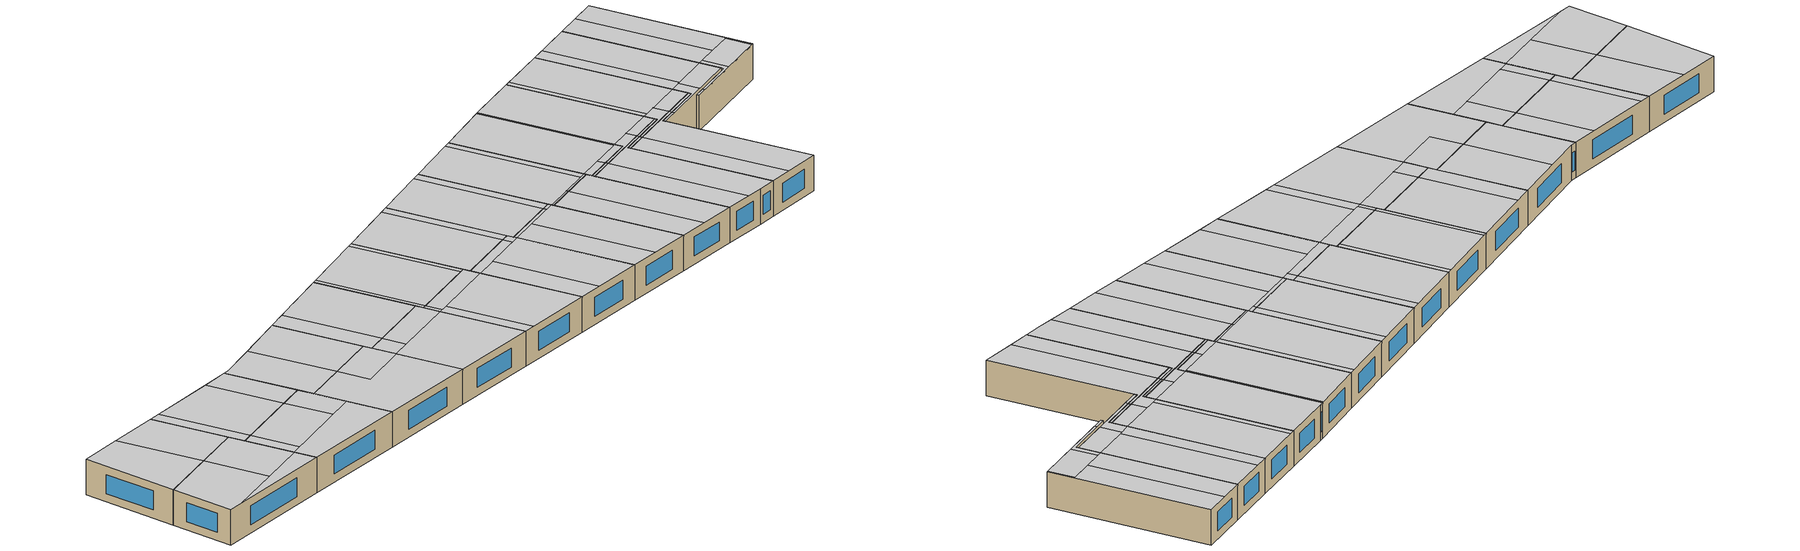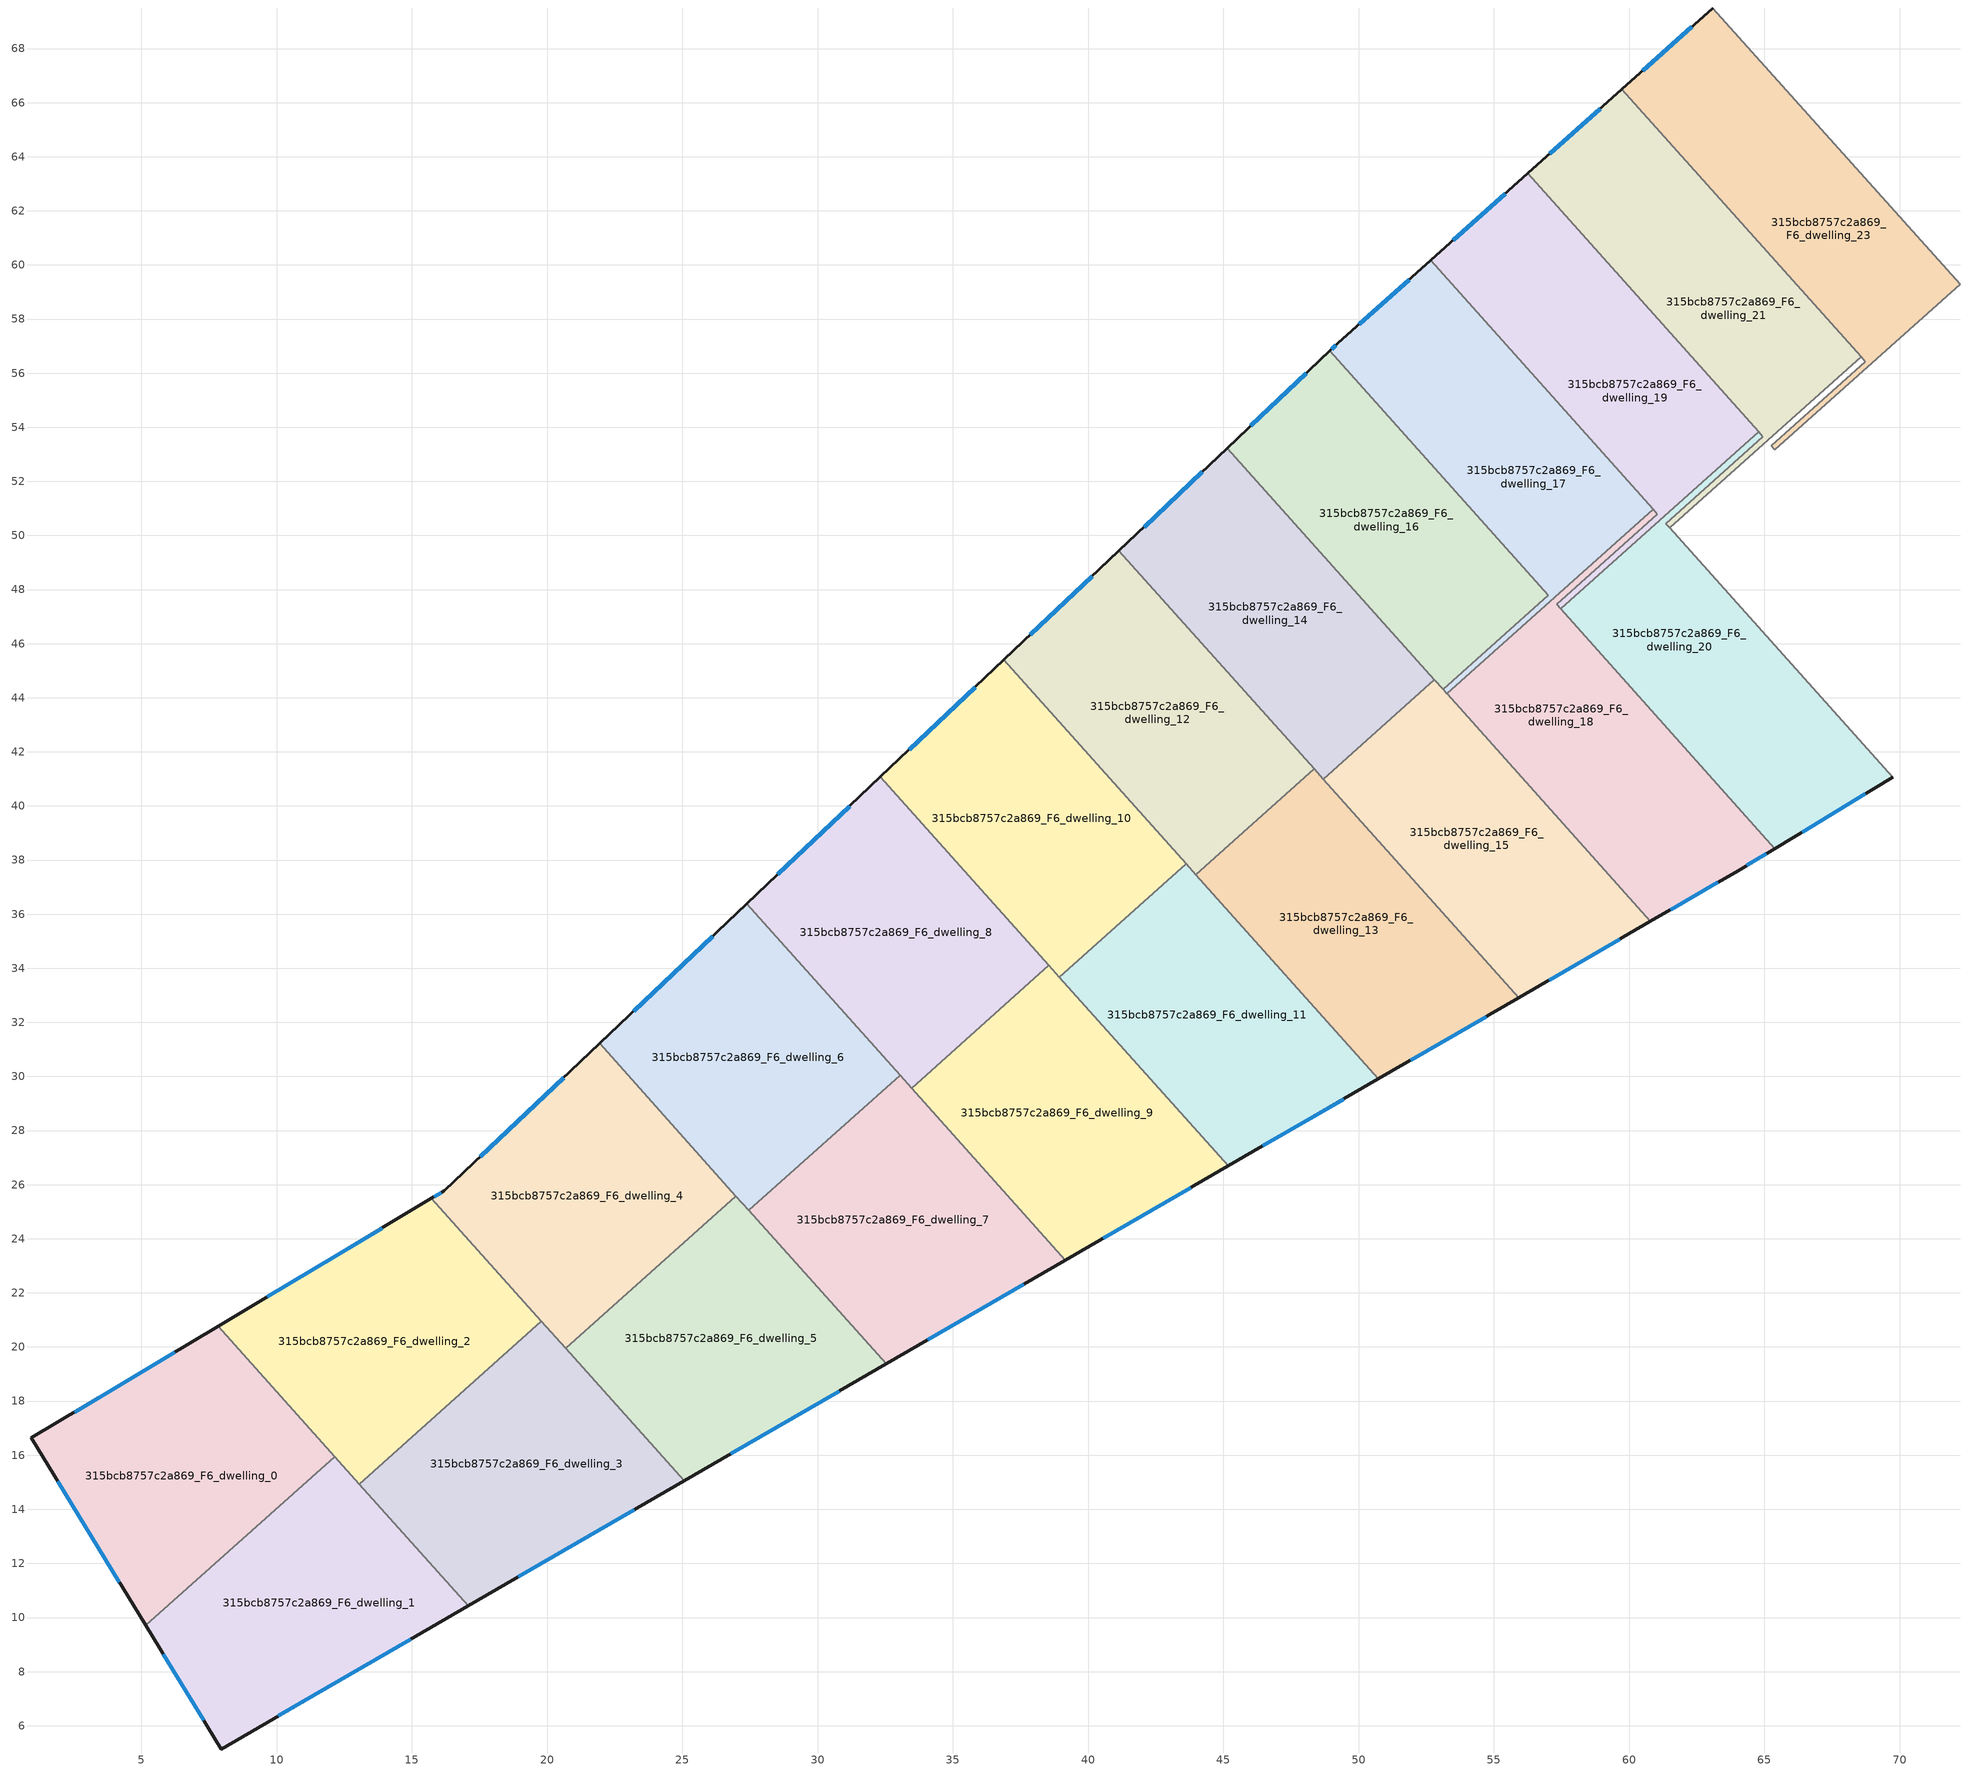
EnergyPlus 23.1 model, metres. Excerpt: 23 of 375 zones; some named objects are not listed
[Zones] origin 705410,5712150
315bcb8757c2a869_F6_dwelling_0
 floor to 315bcb8757c2a869_F5_dwelling_0 (EU_floor_Construction): 7.84,20.77 12.15,15.95 5.16,9.71 0.94,16.64 z18
 wall outside (EU_wall_Construction): 7.84,20.77 0.94,16.64 5.16,9.71 z18:21
 wall to 315bcb8757c2a869_F6_dwelling_1 (EU_wall_Construction): 5.16,9.71 12.15,15.95 z18:21
 wall to 315bcb8757c2a869_F6_dwelling_2 (EU_wall_Construction): 12.15,15.95 7.84,20.77 z18:21
 window (EU_Window_Construction): 1.92,15.03 4.19,11.31 / 6.24,19.81 2.54,17.59 z18.69:20.31
 ceiling to 315bcb8757c2a869_F7_dwelling_23 (EU_floor_Construction): 8.97,13.11 4.11,18.54 0.94,16.64 5.16,9.71 z21
 ceiling to 315bcb8757c2a869_F7_dwelling_24 (EU_floor_Construction): 12.15,15.95 7.84,20.77 4.11,18.54 8.97,13.11 z21
315bcb8757c2a869_F6_dwelling_1
 floor to 315bcb8757c2a869_F5_dwelling_1 (EU_floor_Construction): 12.15,15.95 17.08,10.43 7.95,5.14 5.16,9.71 z18
 wall outside (EU_wall_Construction): 5.16,9.71 7.95,5.14 17.08,10.43 z18:21
 wall to 315bcb8757c2a869_F6_dwelling_3 (EU_wall_Construction): 17.08,10.43 13.06,14.93 z18:21
 wall to 315bcb8757c2a869_F6_dwelling_2 (EU_wall_Construction): 13.06,14.93 12.15,15.95 z18:21
 window (EU_Window_Construction): 5.81,8.65 7.3,6.2 / 10.06,6.36 14.97,9.2 z18.69:20.31
 ceiling to 315bcb8757c2a869_F7_dwelling_23 (EU_floor_Construction): 8.93,5.71 12.63,9.02 8.97,13.11 5.16,9.71 7.95,5.14 z21
 ceiling to 315bcb8757c2a869_F7_dwelling_24 (EU_floor_Construction): 15.81,11.86 12.15,15.95 8.97,13.11 12.63,9.02 z21
 ceiling to 315bcb8757c2a869_F7_dwelling_0 (EU_floor_Construction): 17.08,10.43 15.81,11.86 8.93,5.71 z21
315bcb8757c2a869_F6_dwelling_10
 floor to 315bcb8757c2a869_F5_dwelling_10 (EU_floor_Construction): 36.89,45.4 43.62,37.86 38.94,33.67 32.33,41.07 z18
 wall outside (EU_wall_Construction): 36.89,45.4 32.33,41.07 z18:21
 wall to 315bcb8757c2a869_F6_dwelling_11 (EU_wall_Construction): 38.94,33.67 43.62,37.86 z18:21
 wall to 315bcb8757c2a869_F6_dwelling_12 (EU_wall_Construction): 43.62,37.86 36.89,45.4 z18:21
 wall to 315bcb8757c2a869_F6_dwelling_8 (EU_wall_Construction): 32.33,41.07 38.55,34.11 z18:21
 wall to 315bcb8757c2a869_F6_dwelling_9 (EU_wall_Construction): 38.55,34.11 38.94,33.67 z18:21
 window (EU_Window_Construction): 35.83,44.4 33.38,42.07 z18.69:20.31
 ceiling to 315bcb8757c2a869_F7_dwelling_30 (EU_floor_Construction): 43.05,37.35 36.32,44.86 32.33,41.07 38.94,33.67 z21
 ceiling adiabatic (EU_roof_Construction): 43.62,37.86 36.89,45.4 36.32,44.86 43.05,37.35 z21
315bcb8757c2a869_F6_dwelling_11
 floor to 315bcb8757c2a869_F5_dwelling_11 (EU_floor_Construction): 43.62,37.86 50.73,29.91 45.18,26.7 38.94,33.67 z18
 wall outside (EU_wall_Construction): 45.18,26.7 50.73,29.91 z18:21
 wall to 315bcb8757c2a869_F6_dwelling_9 (EU_wall_Construction): 38.94,33.67 45.18,26.7 z18:21
 wall to 315bcb8757c2a869_F6_dwelling_13 (EU_wall_Construction): 50.73,29.91 43.99,37.46 z18:21
 wall to 315bcb8757c2a869_F6_dwelling_12 (EU_wall_Construction): 43.98,37.46 43.62,37.86 z18:21
 window (EU_Window_Construction): 46.47,27.44 49.45,29.17 z18.69:20.31
 ceiling to 315bcb8757c2a869_F7_dwelling_3 (EU_floor_Construction): 50.73,29.91 44.19,37.23 41.06,34.43 47.03,27.76 z21
 ceiling to 315bcb8757c2a869_F7_dwelling_30 (EU_floor_Construction): 43.61,36.71 43.05,37.35 38.94,33.67 39.5,33.04 z21
 ceiling to 315bcb8757c2a869_F7_dwelling_2 (EU_floor_Construction): 47.03,27.76 41.06,34.43 39.51,33.04 45.18,26.7 z21
 ceiling to 315bcb8757c2a869_F7_dwelling_31 (EU_floor_Construction): 44.19,37.23 43.62,37.86 43.05,37.35 43.61,36.71 z21
315bcb8757c2a869_F6_dwelling_12
 floor to 315bcb8757c2a869_F5_dwelling_12 (EU_floor_Construction): 41.14,49.43 48.35,41.37 43.98,37.46 36.89,45.4 z18
 wall outside (EU_wall_Construction): 41.14,49.43 36.89,45.4 z18:21
 wall to 315bcb8757c2a869_F6_dwelling_13 (EU_wall_Construction): 43.98,37.46 48.35,41.37 z18:21
 wall to 315bcb8757c2a869_F6_dwelling_14 (EU_wall_Construction): 48.35,41.37 41.14,49.43 z18:21
 window (EU_Window_Construction): 40.16,48.5 37.87,46.33 z18.69:20.31
 ceiling to 315bcb8757c2a869_F7_dwelling_31 (EU_floor_Construction): 47.76,40.83 40.56,48.88 36.89,45.4 43.98,37.46 z21
 ceiling to 315bcb8757c2a869_F7_dwelling_32 (EU_floor_Construction): 48.35,41.37 41.14,49.43 40.56,48.88 47.76,40.83 z21
315bcb8757c2a869_F6_dwelling_13
 floor to 315bcb8757c2a869_F5_dwelling_13 (EU_floor_Construction): 48.35,41.37 55.92,32.91 50.73,29.91 43.98,37.46 z18
 wall outside (EU_wall_Construction): 50.73,29.91 55.92,32.91 z18:21
 wall to 315bcb8757c2a869_F6_dwelling_15 (EU_wall_Construction): 55.92,32.91 48.69,40.99 z18:21
 wall to 315bcb8757c2a869_F6_dwelling_14 (EU_wall_Construction): 48.69,40.99 48.36,41.37 z18:21
 window (EU_Window_Construction): 51.93,30.61 54.72,32.22 z18.69:20.31
 ceiling to 315bcb8757c2a869_F7_dwelling_4 (EU_floor_Construction): 55.91,32.91 48.56,41.14 46.03,38.88 52.92,31.18 z21
 ceiling to 315bcb8757c2a869_F7_dwelling_3 (EU_floor_Construction): 52.92,31.18 46.03,38.88 44.19,37.23 50.73,29.91 z21
 ceiling to 315bcb8757c2a869_F7_dwelling_32 (EU_floor_Construction): 48.56,41.14 48.35,41.37 47.76,40.83 47.96,40.6 z21
 ceiling to 315bcb8757c2a869_F7_dwelling_31 (EU_floor_Construction): 47.96,40.6 47.76,40.83 43.99,37.46 44.19,37.23 z21
315bcb8757c2a869_F6_dwelling_14
 floor to 315bcb8757c2a869_F5_dwelling_14 (EU_floor_Construction): 45.15,53.23 52.81,44.67 48.69,40.99 41.14,49.43 z18
 wall outside (EU_wall_Construction): 45.15,53.23 41.14,49.43 z18:21
 wall to 315bcb8757c2a869_F6_dwelling_15 (EU_wall_Construction): 48.69,40.99 52.81,44.67 z18:21
 wall to 315bcb8757c2a869_F6_dwelling_16 (EU_wall_Construction): 52.8,44.67 45.15,53.23 z18:21
 window (EU_Window_Construction): 44.22,52.35 42.07,50.31 z18.69:20.31
 ceiling to 315bcb8757c2a869_F7_dwelling_32 (EU_floor_Construction): 52.24,44.43 44.73,52.84 41.14,49.43 48.56,41.14 z21
 ceiling to 315bcb8757c2a869_F7_dwelling_33 (EU_floor_Construction): 52.67,44.81 45.15,53.23 44.73,52.84 52.24,44.43 z21
 ceiling to 315bcb8757c2a869_F7_dwelling_4 (EU_floor_Construction): 50.55,42.65 50.41,42.79 48.56,41.14 48.69,40.99 z21
 ceiling to 315bcb8757c2a869_F7_dwelling_5 (EU_floor_Construction): 52.8,44.66 52.67,44.81 50.41,42.79 50.55,42.65 z21
315bcb8757c2a869_F6_dwelling_15
 floor to 315bcb8757c2a869_F5_dwelling_15 (EU_floor_Construction): 52.81,44.67 60.79,35.73 55.92,32.91 48.69,40.99 z18
 wall outside (EU_wall_Construction): 55.92,32.91 60.79,35.73 z18:21
 wall to 315bcb8757c2a869_F6_dwelling_18 (EU_wall_Construction): 60.79,35.73 53.27,44.15 z18:21
 wall to 315bcb8757c2a869_F6_dwelling_17 (EU_wall_Construction): 53.27,44.15 53.12,44.31 z18:21
 wall to 315bcb8757c2a869_F6_dwelling_16 (EU_wall_Construction): 53.12,44.31 52.8,44.66 z18:21
 window (EU_Window_Construction): 57.04,33.56 59.66,35.08 z18.69:20.31
 ceiling to 315bcb8757c2a869_F7_dwelling_5 (EU_floor_Construction): 60.79,35.73 52.81,44.67 50.55,42.65 58.11,34.18 z21
 ceiling to 315bcb8757c2a869_F7_dwelling_4 (EU_floor_Construction): 58.11,34.18 50.55,42.65 48.69,40.99 55.91,32.91 z21
315bcb8757c2a869_F6_dwelling_16
 floor to 315bcb8757c2a869_F5_dwelling_16 (EU_floor_Construction): 48.94,56.83 57.02,47.79 53.12,44.31 45.15,53.23 z18
 wall outside (EU_wall_Construction): 48.94,56.83 45.15,53.23 z18:21
 wall to 315bcb8757c2a869_F6_dwelling_17 (EU_wall_Construction): 53.12,44.31 57.02,47.79 48.94,56.83 z18:21
 window (EU_Window_Construction): 48.06,56 46.02,54.06 z18.69:20.31
 ceiling to 315bcb8757c2a869_F7_dwelling_33 (EU_floor_Construction): 56.47,48.21 48.84,56.74 45.15,53.23 52.67,44.81 z21
 ceiling to 315bcb8757c2a869_F7_dwelling_6 (EU_floor_Construction): 57.02,47.79 56.57,48.3 54.37,46.33 54.82,45.83 z21
 ceiling to 315bcb8757c2a869_F7_dwelling_34 (EU_floor_Construction): 56.57,48.3 48.94,56.83 48.84,56.74 56.47,48.21 z21
 ceiling to 315bcb8757c2a869_F7_dwelling_5 (EU_floor_Construction): 54.82,45.83 54.37,46.33 52.67,44.81 53.12,44.31 z21
315bcb8757c2a869_F6_dwelling_17
 floor to 315bcb8757c2a869_F5_dwelling_17 (EU_floor_Construction): 52.66,60.17 60.89,50.96 53.27,44.14 53.12,44.31 57.02,47.79 48.94,56.83 49.23,57.1 z18
 wall outside (EU_wall_Construction): 52.66,60.17 49.23,57.1 48.94,56.83 z18:21
 wall to 315bcb8757c2a869_F6_dwelling_19 (EU_wall_Construction): 60.89,50.96 52.66,60.17 z18:21
 wall to 315bcb8757c2a869_F6_dwelling_18 (EU_wall_Construction): 53.27,44.14 60.89,50.96 z18:21
 window (EU_Window_Construction): 49.16,57.04 49,56.89 / 51.87,59.46 50.02,57.81 z18.69:20.31
 ceiling to 315bcb8757c2a869_F7_dwelling_34 (EU_floor_Construction): 60.29,51.63 52.66,60.17 49.23,57.1 48.94,56.83 56.57,48.3 z21
 ceiling to 315bcb8757c2a869_F7_dwelling_7 (EU_floor_Construction): 60.89,50.96 60.29,51.63 58.02,49.6 58.62,48.93 z21
 ceiling to 315bcb8757c2a869_F7_dwelling_6 (EU_floor_Construction): 57.02,47.79 54.82,45.83 54.97,45.67 58.62,48.93 58.02,49.6 56.57,48.3 z21
 ceiling to 315bcb8757c2a869_F7_dwelling_5 (EU_floor_Construction): 54.97,45.67 54.82,45.83 53.12,44.31 53.27,44.15 z21
315bcb8757c2a869_F6_dwelling_18
 floor to 315bcb8757c2a869_F5_dwelling_18 (EU_floor_Construction): 61.05,50.79 57.32,47.46 65.39,38.43 64.04,37.61 60.79,35.73 53.27,44.14 60.89,50.96 z18
 wall outside (EU_wall_Construction): 60.79,35.73 64.04,37.61 65.39,38.43 z18:21
 wall to 315bcb8757c2a869_F6_dwelling_19 (EU_wall_Construction): 57.47,47.29 57.32,47.46 61.05,50.79 60.89,50.96 z18:21
 wall to 315bcb8757c2a869_F6_dwelling_20 (EU_wall_Construction): 65.39,38.43 57.47,47.29 z18:21
 window (EU_Window_Construction): 64.35,37.8 65.08,38.24 / 61.54,36.17 63.28,37.18 z18.69:20.31
 ceiling to 315bcb8757c2a869_F7_dwelling_6 (EU_floor_Construction): 65.39,38.43 57.32,47.46 58.77,48.75 58.62,48.93 54.97,45.67 62.81,36.9 64.04,37.61 z21
 ceiling to 315bcb8757c2a869_F7_dwelling_5 (EU_floor_Construction): 62.81,36.9 54.97,45.67 53.27,44.15 60.79,35.73 z21
 ceiling to 315bcb8757c2a869_F7_dwelling_7 (EU_floor_Construction): 61.05,50.79 60.89,50.96 58.62,48.93 58.77,48.75 z21
315bcb8757c2a869_F6_dwelling_19
 floor to 315bcb8757c2a869_F5_dwelling_19 (EU_floor_Construction): 56.26,63.38 64.79,53.83 57.47,47.29 57.32,47.46 61.05,50.79 52.66,60.17 z18
 wall outside (EU_wall_Construction): 56.26,63.38 52.66,60.17 z18:21
 wall to 315bcb8757c2a869_F6_dwelling_20 (EU_wall_Construction): 57.47,47.29 64.79,53.83 z18:21
 wall to 315bcb8757c2a869_F6_dwelling_21 (EU_wall_Construction): 64.79,53.83 56.26,63.38 z18:21
 window (EU_Window_Construction): 55.42,62.64 53.49,60.91 z18.69:20.31
 ceiling to 315bcb8757c2a869_F7_dwelling_35 (EU_floor_Construction): 63.89,54.84 56.26,63.38 53.02,60.49 60.65,51.95 z21
 ceiling to 315bcb8757c2a869_F7_dwelling_34 (EU_floor_Construction): 60.65,51.95 53.02,60.49 52.66,60.17 60.29,51.63 z21
 ceiling adiabatic (EU_roof_Construction): 64.79,53.83 63.89,54.84 61.43,52.65 62.34,51.64 z21
 ceiling to 315bcb8757c2a869_F7_dwelling_7 (EU_floor_Construction): 61.05,50.79 58.77,48.75 58.92,48.58 62.34,51.64 61.43,52.65 60.29,51.63 z21
 ceiling to 315bcb8757c2a869_F7_dwelling_6 (EU_floor_Construction): 58.92,48.58 58.77,48.75 57.32,47.46 57.47,47.29 z21
315bcb8757c2a869_F6_dwelling_2
 floor to 315bcb8757c2a869_F5_dwelling_2 (EU_floor_Construction): 15.73,25.49 19.79,20.94 13.06,14.93 7.84,20.77 z18
 wall outside (EU_wall_Construction): 15.73,25.49 7.84,20.77 z18:21
 wall to 315bcb8757c2a869_F6_dwelling_4 (EU_wall_Construction): 19.79,20.94 15.73,25.49 z18:21
 wall to 315bcb8757c2a869_F6_dwelling_3 (EU_wall_Construction): 13.06,14.93 19.79,20.94 z18:21
 window (EU_Window_Construction): 13.9,24.4 9.66,21.86 z18.69:20.31
 ceiling to 315bcb8757c2a869_F7_dwelling_25 (EU_floor_Construction): 18.07,19.4 13.7,24.28 8.69,21.28 13.79,15.58 z21
 ceiling to 315bcb8757c2a869_F7_dwelling_26 (EU_floor_Construction): 19.79,20.94 15.73,25.49 13.7,24.28 18.07,19.4 z21
 ceiling to 315bcb8757c2a869_F7_dwelling_24 (EU_floor_Construction): 13.79,15.58 8.69,21.28 7.84,20.77 13.06,14.93 z21
315bcb8757c2a869_F6_dwelling_20
 floor to 315bcb8757c2a869_F5_dwelling_20 (EU_floor_Construction): 64.95,53.66 61.36,50.44 69.75,41.06 65.39,38.43 57.47,47.29 64.79,53.83 z18
 wall outside (EU_wall_Construction): 65.39,38.43 69.75,41.06 z18:21
 wall to 315bcb8757c2a869_F6_dwelling_21 (EU_wall_Construction): 61.5,50.28 61.36,50.44 64.95,53.66 64.79,53.83 z18:21
 wall to 315bcb8757c2a869_F6_dwelling_22 (EU_wall_Construction): 69.75,41.06 61.5,50.28 z18:21
 window (EU_Window_Construction): 66.4,39.04 68.74,40.45 z18.69:20.31
 ceiling to 315bcb8757c2a869_F7_dwelling_7 (EU_floor_Construction): 69.75,41.06 61.36,50.44 62.49,51.46 62.34,51.64 58.92,48.58 67.09,39.45 z21
 ceiling adiabatic (EU_roof_Construction): 64.95,53.66 64.79,53.83 62.34,51.64 62.49,51.46 z21
 ceiling to 315bcb8757c2a869_F7_dwelling_6 (EU_floor_Construction): 67.09,39.45 58.92,48.58 57.47,47.29 65.39,38.43 z21
315bcb8757c2a869_F6_dwelling_21
 floor to 315bcb8757c2a869_F5_dwelling_21 (EU_floor_Construction): 59.73,66.49 68.57,56.6 61.5,50.28 61.36,50.44 64.95,53.66 56.26,63.38 z18
 wall outside (EU_wall_Construction): 59.73,66.49 56.26,63.38 z18:21
 wall to 315bcb8757c2a869_F6_dwelling_22 (EU_wall_Construction): 61.5,50.28 68.57,56.6 z18:21
 wall to 315bcb8757c2a869_F6_dwelling_23 (EU_wall_Construction): 68.57,56.6 59.73,66.49 z18:21
 window (EU_Window_Construction): 58.93,65.77 57.06,64.1 z18.69:20.31
 ceiling to 315bcb8757c2a869_F7_dwelling_36 (EU_floor_Construction): 67.37,57.95 59.73,66.49 57.2,64.23 64.84,55.69 z21
 ceiling to 315bcb8757c2a869_F7_dwelling_35 (EU_floor_Construction): 64.84,55.69 57.2,64.23 56.26,63.38 63.89,54.84 z21
 ceiling to 315bcb8757c2a869_F7_dwelling_9 (EU_floor_Construction): 68.57,56.6 67.37,57.95 64.65,55.53 65.86,54.18 z21
 ceiling to 315bcb8757c2a869_F7_dwelling_7 (EU_floor_Construction): 62.64,51.3 62.49,51.46 61.36,50.44 61.5,50.28 z21
 ceiling to 315bcb8757c2a869_F7_dwelling_8 (EU_floor_Construction): 64.95,53.66 62.49,51.46 62.64,51.3 65.86,54.18 64.65,55.53 63.89,54.84 z21
315bcb8757c2a869_F6_dwelling_23
 floor to 315bcb8757c2a869_F5_dwelling_23 (EU_floor_Construction): 63.1,69.5 72.24,59.28 65.39,53.16 65.25,53.32 68.73,56.43 59.73,66.49 z18
 wall outside (EU_wall_Construction): 63.1,69.5 59.73,66.49 z18:21
 wall to 315bcb8757c2a869_F6_dwelling_24 (EU_wall_Construction): 65.39,53.16 72.24,59.28 z18:21
 wall to 315bcb8757c2a869_F6_dwelling_22 (EU_wall_Construction): 68.58,56.6 68.73,56.43 65.25,53.32 65.39,53.16 z18:21
 wall to 315bcb8757c2a869_F6_dwelling_25 (EU_wall_Construction): 72.24,59.28 63.1,69.5 z18:21
 window (EU_Window_Construction): 62.32,68.8 60.51,67.19 z18.69:20.31
 ceiling to 315bcb8757c2a869_F7_dwelling_37 (EU_floor_Construction): 70.73,60.96 63.1,69.5 61.39,67.97 69.02,59.43 z21
 ceiling to 315bcb8757c2a869_F7_dwelling_10 (EU_floor_Construction): 72.13,59.18 70.63,60.87 67.71,58.26 69.21,56.58 z21
 ceiling to 315bcb8757c2a869_F7_dwelling_36 (EU_floor_Construction): 69.02,59.43 61.39,67.97 59.73,66.49 67.37,57.95 z21
 ceiling adiabatic (EU_roof_Construction): 72.24,59.28 70.73,60.96 70.63,60.87 72.13,59.18 z21
 ceiling to 315bcb8757c2a869_F7_dwelling_9 (EU_floor_Construction): 68.73,56.43 66.02,54 66.16,53.84 69.21,56.58 67.71,58.26 67.37,57.95 68.57,56.6 z21
 ceiling to 315bcb8757c2a869_F7_dwelling_8 (EU_floor_Construction): 66.16,53.84 66.02,54 65.25,53.32 65.39,53.16 z21
315bcb8757c2a869_F6_dwelling_3
 floor to 315bcb8757c2a869_F5_dwelling_3 (EU_floor_Construction): 19.79,20.94 25.06,15.05 17.08,10.43 13.06,14.93 z18
 wall outside (EU_wall_Construction): 17.08,10.43 25.06,15.05 z18:21
 wall to 315bcb8757c2a869_F6_dwelling_5 (EU_wall_Construction): 25.06,15.05 20.69,19.95 z18:21
 wall to 315bcb8757c2a869_F6_dwelling_4 (EU_wall_Construction): 20.68,19.95 19.79,20.94 z18:21
 window (EU_Window_Construction): 18.93,11.5 23.22,13.98 z18.69:20.31
 ceiling to 315bcb8757c2a869_F7_dwelling_0 (EU_floor_Construction): 25.06,15.05 22.54,17.87 15.81,11.86 17.08,10.43 z21
 ceiling to 315bcb8757c2a869_F7_dwelling_25 (EU_floor_Construction): 20.81,16.33 18.07,19.4 13.79,15.58 16.54,12.51 z21
 ceiling to 315bcb8757c2a869_F7_dwelling_26 (EU_floor_Construction): 22.54,17.87 19.79,20.94 18.07,19.4 20.81,16.33 z21
 ceiling to 315bcb8757c2a869_F7_dwelling_24 (EU_floor_Construction): 16.54,12.51 13.79,15.58 13.06,14.93 15.81,11.86 z21
315bcb8757c2a869_F6_dwelling_4
 floor to 315bcb8757c2a869_F5_dwelling_4 (EU_floor_Construction): 21.94,31.22 26.98,25.58 20.69,19.95 15.73,25.49 16.2,25.78 z18
 wall outside (EU_wall_Construction): 21.94,31.22 16.2,25.78 15.73,25.49 z18:21
 wall to 315bcb8757c2a869_F6_dwelling_5 (EU_wall_Construction): 20.69,19.95 26.98,25.58 z18:21
 wall to 315bcb8757c2a869_F6_dwelling_6 (EU_wall_Construction): 26.98,25.58 21.94,31.22 z18:21
 window (EU_Window_Construction): 20.61,29.96 17.53,27.04 / 16.09,25.71 15.84,25.56 z18.69:20.31
 ceiling to 315bcb8757c2a869_F7_dwelling_27 (EU_floor_Construction): 26.98,25.58 21.94,31.22 18.67,28.12 23.62,22.57 z21
 ceiling to 315bcb8757c2a869_F7_dwelling_26 (EU_floor_Construction): 23.62,22.57 18.67,28.12 16.2,25.78 15.73,25.49 20.69,19.95 z21
315bcb8757c2a869_F6_dwelling_5
 floor to 315bcb8757c2a869_F5_dwelling_5 (EU_floor_Construction): 26.98,25.58 32.53,19.37 25.06,15.05 20.69,19.95 z18
 wall outside (EU_wall_Construction): 25.06,15.05 32.53,19.37 z18:21
 wall to 315bcb8757c2a869_F6_dwelling_7 (EU_wall_Construction): 32.53,19.37 27.46,25.05 z18:21
 wall to 315bcb8757c2a869_F6_dwelling_6 (EU_wall_Construction): 27.46,25.05 26.98,25.58 z18:21
 window (EU_Window_Construction): 26.79,16.05 30.8,18.37 z18.69:20.31
 ceiling to 315bcb8757c2a869_F7_dwelling_27 (EU_floor_Construction): 28.84,23.51 26.98,25.58 23.62,22.57 25.48,20.5 z21
 ceiling adiabatic (EU_roof_Construction): 32.53,19.37 26.98,25.58 28.84,23.51 25.48,20.5 23.62,22.57 20.69,19.95 25.06,15.05 z21
315bcb8757c2a869_F6_dwelling_6
 floor to 315bcb8757c2a869_F5_dwelling_6 (EU_floor_Construction): 27.38,36.38 33.05,30.05 27.46,25.05 21.94,31.22 z18
 wall outside (EU_wall_Construction): 27.38,36.38 21.94,31.22 z18:21
 wall to 315bcb8757c2a869_F6_dwelling_7 (EU_wall_Construction): 27.46,25.05 33.05,30.05 z18:21
 wall to 315bcb8757c2a869_F6_dwelling_8 (EU_wall_Construction): 33.05,30.05 27.38,36.38 z18:21
 window (EU_Window_Construction): 26.12,35.19 23.2,32.42 z18.69:20.31
 ceiling to 315bcb8757c2a869_F7_dwelling_27 (EU_floor_Construction): 28.75,26.2 23.2,32.41 21.94,31.22 27.46,25.05 z21
 ceiling to 315bcb8757c2a869_F7_dwelling_28 (EU_floor_Construction): 33.05,30.05 27.38,36.38 23.2,32.41 28.75,26.2 z21
315bcb8757c2a869_F6_dwelling_7
 floor to 315bcb8757c2a869_F5_dwelling_7 (EU_floor_Construction): 33.05,30.05 39.16,23.21 32.53,19.37 27.46,25.05 z18
 wall outside (EU_wall_Construction): 32.53,19.37 39.16,23.21 z18:21
 wall to 315bcb8757c2a869_F6_dwelling_9 (EU_wall_Construction): 39.16,23.21 33.47,29.57 z18:21
 wall to 315bcb8757c2a869_F6_dwelling_8 (EU_wall_Construction): 33.47,29.57 33.05,30.05 z18:21
 window (EU_Window_Construction): 34.07,20.26 37.63,22.32 z18.69:20.31
 ceiling to 315bcb8757c2a869_F7_dwelling_1 (EU_floor_Construction): 39.16,23.21 34.43,28.5 28.84,23.51 32.53,19.37 z21
 ceiling to 315bcb8757c2a869_F7_dwelling_28 (EU_floor_Construction): 34.43,28.5 33.05,30.05 28.75,26.2 30.13,24.66 z21
 ceiling to 315bcb8757c2a869_F7_dwelling_27 (EU_floor_Construction): 30.13,24.66 28.75,26.2 27.46,25.05 28.84,23.51 z21
315bcb8757c2a869_F6_dwelling_8
 floor to 315bcb8757c2a869_F5_dwelling_8 (EU_floor_Construction): 32.33,41.07 38.55,34.11 33.47,29.57 27.38,36.38 z18
 wall outside (EU_wall_Construction): 32.33,41.07 27.38,36.38 z18:21
 wall to 315bcb8757c2a869_F6_dwelling_9 (EU_wall_Construction): 33.47,29.57 38.55,34.11 z18:21
 window (EU_Window_Construction): 31.18,39.99 28.53,37.47 z18.69:20.31
 ceiling to 315bcb8757c2a869_F7_dwelling_28 (EU_floor_Construction): 33.74,29.81 27.65,36.63 27.38,36.38 33.47,29.57 z21
 ceiling to 315bcb8757c2a869_F7_dwelling_29 (EU_floor_Construction): 38.24,33.83 32.02,40.78 27.65,36.63 33.74,29.81 z21
 ceiling to 315bcb8757c2a869_F7_dwelling_30 (EU_floor_Construction): 38.55,34.11 32.33,41.07 32.02,40.78 38.24,33.83 z21
315bcb8757c2a869_F6_dwelling_9
 floor to 315bcb8757c2a869_F5_dwelling_9 (EU_floor_Construction): 38.55,34.11 45.18,26.7 39.16,23.21 33.47,29.57 z18
 wall outside (EU_wall_Construction): 39.16,23.21 45.18,26.7 z18:21
 window (EU_Window_Construction): 40.55,24.02 43.79,25.89 z18.69:20.31
 ceiling to 315bcb8757c2a869_F7_dwelling_2 (EU_floor_Construction): 45.18,26.7 39.51,33.04 35.16,29.16 40.03,23.72 z21
 ceiling to 315bcb8757c2a869_F7_dwelling_1 (EU_floor_Construction): 40.03,23.72 35.16,29.16 34.43,28.5 39.16,23.21 z21
 ceiling to 315bcb8757c2a869_F7_dwelling_28 (EU_floor_Construction): 34.7,28.75 33.74,29.81 33.47,29.57 34.43,28.5 z21
 ceiling adiabatic (EU_roof_Construction): 39.51,33.04 38.55,34.11 33.74,29.81 34.7,28.75 34.43,28.5 z21
[Building]
EU S2 Campaign: North Axis=0; Terrain=City; Solar Distribution=FullExterior
[Site:Location]
London: Latitude=51.5; Longitude=-0.5; Time Zone=0; Elevation=25
[SizingPeriod:WeatherFileDays]
AnnualSizingPeriod: Begin Month=1; Begin Day of Month=1; End Month=12; End Day of Month=31; Day of Week for Start Day=Monday; Use Weather File Daylight Saving Period=No; Use Weather File Rain and Snow Indicators=No
[MATERIAL]
EU_InternalMass_Material: Roughness=MediumRough; Thickness=0.1; Conductivity=1; Density=1800; Specific Heat=900; Thermal Absorptance=0.9; Solar Absorptance=0.7; Visible Absorptance=0.7
[MATERIAL:NOMASS] Roughness=MediumRough; Thermal Absorptance=0.9; Solar Absorptance=0.7; Visible Absorptance=0.7
Name | Thermal Resistance
EU_wall_NoMass | 0.635353
EU_roof_NoMass | 0.675062
EU_floor_NoMass | 1.96382
[WINDOWMATERIAL:SIMPLEGLAZINGSYSTEM]
EU_Window_SimpleGlazing: UFactor=2.96269; Solar Heat Gain Coefficient=0.76; Visible Transmittance=0.76
[CONSTRUCTION]
EU_wall_Construction: EU_wall_NoMass
EU_roof_Construction: EU_roof_NoMass
EU_floor_Construction: EU_floor_NoMass
EU_Window_Construction: EU_Window_SimpleGlazing
EU_InternalMass_Construction: EU_InternalMass_Material
[ZONE] Type=1; Multiplier=1; Ceiling Height=autocalculate; Floor Area=autocalculate; Part of Total Floor Area=Yes
Name | Volume
315bcb8757c2a869_F6_dwelling_0 | 188.778
315bcb8757c2a869_F6_dwelling_1; 315bcb8757c2a869_F6_dwelling_2 | 188.78
315bcb8757c2a869_F6_dwelling_10 | 188.771
315bcb8757c2a869_F6_dwelling_11; 315bcb8757c2a869_F6_dwelling_15 | 188.782
315bcb8757c2a869_F6_dwelling_12 | 188.804
315bcb8757c2a869_F6_dwelling_13 | 188.773
315bcb8757c2a869_F6_dwelling_14 | 188.795
315bcb8757c2a869_F6_dwelling_16; 315bcb8757c2a869_F6_dwelling_6 | 188.766
315bcb8757c2a869_F6_dwelling_17; 315bcb8757c2a869_F6_dwelling_9 | 188.783
315bcb8757c2a869_F6_dwelling_18; 315bcb8757c2a869_F6_dwelling_23 | 188.777
315bcb8757c2a869_F6_dwelling_19; 315bcb8757c2a869_F6_dwelling_4 | 188.787
315bcb8757c2a869_F6_dwelling_20 | 188.77
315bcb8757c2a869_F6_dwelling_21 | 188.785
315bcb8757c2a869_F6_dwelling_3 | 188.752
315bcb8757c2a869_F6_dwelling_5 | 188.759
315bcb8757c2a869_F6_dwelling_7 | 188.802
315bcb8757c2a869_F6_dwelling_8 | 188.788
[INTERNALMASS] Construction=EU_InternalMass_Construction
Name | Zone or ZoneList | Surface Area
315bcb8757c2a869_F6_dwelling_0_EU_InternalMass | 315bcb8757c2a869_F6_dwelling_0 | 62.9255
315bcb8757c2a869_F6_dwelling_1_EU_InternalMass | 315bcb8757c2a869_F6_dwelling_1 | 62.9307
315bcb8757c2a869_F6_dwelling_2_EU_InternalMass | 315bcb8757c2a869_F6_dwelling_2 | 62.9286
315bcb8757c2a869_F6_dwelling_3_EU_InternalMass | 315bcb8757c2a869_F6_dwelling_3 | 62.9205
315bcb8757c2a869_F6_dwelling_4_EU_InternalMass | 315bcb8757c2a869_F6_dwelling_4 | 62.9294
315bcb8757c2a869_F6_dwelling_5_EU_InternalMass | 315bcb8757c2a869_F6_dwelling_5 | 62.919
315bcb8757c2a869_F6_dwelling_6_EU_InternalMass | 315bcb8757c2a869_F6_dwelling_6 | 62.9211
315bcb8757c2a869_F6_dwelling_7_EU_InternalMass | 315bcb8757c2a869_F6_dwelling_7 | 62.9326
315bcb8757c2a869_F6_dwelling_8_EU_InternalMass | 315bcb8757c2a869_F6_dwelling_8 | 62.9301
315bcb8757c2a869_F6_dwelling_9_EU_InternalMass | 315bcb8757c2a869_F6_dwelling_9 | 62.9268
315bcb8757c2a869_F6_dwelling_10_EU_InternalMass | 315bcb8757c2a869_F6_dwelling_10 | 62.9215
315bcb8757c2a869_F6_dwelling_11_EU_InternalMass | 315bcb8757c2a869_F6_dwelling_11 | 62.9269
315bcb8757c2a869_F6_dwelling_12_EU_InternalMass | 315bcb8757c2a869_F6_dwelling_12 | 62.9352
315bcb8757c2a869_F6_dwelling_13_EU_InternalMass | 315bcb8757c2a869_F6_dwelling_13 | 62.9243
315bcb8757c2a869_F6_dwelling_14_EU_InternalMass | 315bcb8757c2a869_F6_dwelling_14 | 62.9314
315bcb8757c2a869_F6_dwelling_15_EU_InternalMass | 315bcb8757c2a869_F6_dwelling_15 | 62.9272
315bcb8757c2a869_F6_dwelling_16_EU_InternalMass | 315bcb8757c2a869_F6_dwelling_16 | 62.9217
315bcb8757c2a869_F6_dwelling_17_EU_InternalMass | 315bcb8757c2a869_F6_dwelling_17 | 62.928
315bcb8757c2a869_F6_dwelling_18_EU_InternalMass | 315bcb8757c2a869_F6_dwelling_18 | 62.9269
315bcb8757c2a869_F6_dwelling_19_EU_InternalMass | 315bcb8757c2a869_F6_dwelling_19 | 62.93
315bcb8757c2a869_F6_dwelling_20_EU_InternalMass | 315bcb8757c2a869_F6_dwelling_20 | 62.9245
315bcb8757c2a869_F6_dwelling_21_EU_InternalMass | 315bcb8757c2a869_F6_dwelling_21 | 62.9273
315bcb8757c2a869_F6_dwelling_23_EU_InternalMass | 315bcb8757c2a869_F6_dwelling_23 | 62.9264
[OTHEREQUIPMENT] Fuel Type=Electricity; Design Level Calculation Method=Watts/Area; Power per Zone Floor Area=1; Fraction Latent=0; Fraction Radiant=0; Fraction Lost=0; Carbon Dioxide Generation Rate=0; EndUse Subcategory=EU_Step8_InternalGains
Name | Zone or ZoneList or Space or SpaceList | Schedule
EU_Step8_InternalGain_315bcb8757c2a869_F6_dwelling_0_f000 | 315bcb8757c2a869_F6_dwelling_0 | EU_Step8_GainSchedule_315bcb8757c2a869_F6_dwelling_0_f000
EU_Step8_InternalGain_315bcb8757c2a869_F6_dwelling_1_f000 | 315bcb8757c2a869_F6_dwelling_1 | EU_Step8_GainSchedule_315bcb8757c2a869_F6_dwelling_1_f000
EU_Step8_InternalGain_315bcb8757c2a869_F6_dwelling_2_f000 | 315bcb8757c2a869_F6_dwelling_2 | EU_Step8_GainSchedule_315bcb8757c2a869_F6_dwelling_2_f000
EU_Step8_InternalGain_315bcb8757c2a869_F6_dwelling_3_f000 | 315bcb8757c2a869_F6_dwelling_3 | EU_Step8_GainSchedule_315bcb8757c2a869_F6_dwelling_3_f000
EU_Step8_InternalGain_315bcb8757c2a869_F6_dwelling_4_f000 | 315bcb8757c2a869_F6_dwelling_4 | EU_Step8_GainSchedule_315bcb8757c2a869_F6_dwelling_4_f000
EU_Step8_InternalGain_315bcb8757c2a869_F6_dwelling_5_f000 | 315bcb8757c2a869_F6_dwelling_5 | EU_Step8_GainSchedule_315bcb8757c2a869_F6_dwelling_5_f000
EU_Step8_InternalGain_315bcb8757c2a869_F6_dwelling_6_f000 | 315bcb8757c2a869_F6_dwelling_6 | EU_Step8_GainSchedule_315bcb8757c2a869_F6_dwelling_6_f000
EU_Step8_InternalGain_315bcb8757c2a869_F6_dwelling_7_f000 | 315bcb8757c2a869_F6_dwelling_7 | EU_Step8_GainSchedule_315bcb8757c2a869_F6_dwelling_7_f000
EU_Step8_InternalGain_315bcb8757c2a869_F6_dwelling_8_f000 | 315bcb8757c2a869_F6_dwelling_8 | EU_Step8_GainSchedule_315bcb8757c2a869_F6_dwelling_8_f000
EU_Step8_InternalGain_315bcb8757c2a869_F6_dwelling_9_f000 | 315bcb8757c2a869_F6_dwelling_9 | EU_Step8_GainSchedule_315bcb8757c2a869_F6_dwelling_9_f000
EU_Step8_InternalGain_315bcb8757c2a869_F6_dwelling_10_f000 | 315bcb8757c2a869_F6_dwelling_10 | EU_Step8_GainSchedule_315bcb8757c2a869_F6_dwelling_10_f000
EU_Step8_InternalGain_315bcb8757c2a869_F6_dwelling_11_f000 | 315bcb8757c2a869_F6_dwelling_11 | EU_Step8_GainSchedule_315bcb8757c2a869_F6_dwelling_11_f000
EU_Step8_InternalGain_315bcb8757c2a869_F6_dwelling_12_f000 | 315bcb8757c2a869_F6_dwelling_12 | EU_Step8_GainSchedule_315bcb8757c2a869_F6_dwelling_12_f000
EU_Step8_InternalGain_315bcb8757c2a869_F6_dwelling_13_f000 | 315bcb8757c2a869_F6_dwelling_13 | EU_Step8_GainSchedule_315bcb8757c2a869_F6_dwelling_13_f000
EU_Step8_InternalGain_315bcb8757c2a869_F6_dwelling_14_f000 | 315bcb8757c2a869_F6_dwelling_14 | EU_Step8_GainSchedule_315bcb8757c2a869_F6_dwelling_14_f000
EU_Step8_InternalGain_315bcb8757c2a869_F6_dwelling_15_f000 | 315bcb8757c2a869_F6_dwelling_15 | EU_Step8_GainSchedule_315bcb8757c2a869_F6_dwelling_15_f000
EU_Step8_InternalGain_315bcb8757c2a869_F6_dwelling_16_f000 | 315bcb8757c2a869_F6_dwelling_16 | EU_Step8_GainSchedule_315bcb8757c2a869_F6_dwelling_16_f000
EU_Step8_InternalGain_315bcb8757c2a869_F6_dwelling_17_f000 | 315bcb8757c2a869_F6_dwelling_17 | EU_Step8_GainSchedule_315bcb8757c2a869_F6_dwelling_17_f000
EU_Step8_InternalGain_315bcb8757c2a869_F6_dwelling_18_f000 | 315bcb8757c2a869_F6_dwelling_18 | EU_Step8_GainSchedule_315bcb8757c2a869_F6_dwelling_18_f000
EU_Step8_InternalGain_315bcb8757c2a869_F6_dwelling_19_f000 | 315bcb8757c2a869_F6_dwelling_19 | EU_Step8_GainSchedule_315bcb8757c2a869_F6_dwelling_19_f000
EU_Step8_InternalGain_315bcb8757c2a869_F6_dwelling_20_f000 | 315bcb8757c2a869_F6_dwelling_20 | EU_Step8_GainSchedule_315bcb8757c2a869_F6_dwelling_20_f000
EU_Step8_InternalGain_315bcb8757c2a869_F6_dwelling_21_f000 | 315bcb8757c2a869_F6_dwelling_21 | EU_Step8_GainSchedule_315bcb8757c2a869_F6_dwelling_21_f000
EU_Step8_InternalGain_315bcb8757c2a869_F6_dwelling_23_f000 | 315bcb8757c2a869_F6_dwelling_23 | EU_Step8_GainSchedule_315bcb8757c2a869_F6_dwelling_23_f000
[ZONEVENTILATION:DESIGNFLOWRATE] Schedule=EU_AlwaysOn; Design Flow Rate Calculation Method=AirChanges/Hour; Air Changes per Hour=0.555504; Ventilation Type=Natural; Fan Pressure Rise=0; Fan Total Efficiency=1; Constant Term Coefficient=1; Temperature Term Coefficient=0; Velocity Term Coefficient=0; Velocity Squared Term Coefficient=0; Minimum Indoor Temperature=-100; Maximum Indoor Temperature=100; Delta Temperature=-100; Minimum Outdoor Temperature=-100; Maximum Outdoor Temperature=100; Maximum Wind Speed=40
Name | Zone or ZoneList or Space or SpaceList
EU_ConstantAir_315bcb8757c2a869_F6_dwelling_0 | 315bcb8757c2a869_F6_dwelling_0
EU_ConstantAir_315bcb8757c2a869_F6_dwelling_1 | 315bcb8757c2a869_F6_dwelling_1
EU_ConstantAir_315bcb8757c2a869_F6_dwelling_2 | 315bcb8757c2a869_F6_dwelling_2
EU_ConstantAir_315bcb8757c2a869_F6_dwelling_3 | 315bcb8757c2a869_F6_dwelling_3
EU_ConstantAir_315bcb8757c2a869_F6_dwelling_4 | 315bcb8757c2a869_F6_dwelling_4
EU_ConstantAir_315bcb8757c2a869_F6_dwelling_5 | 315bcb8757c2a869_F6_dwelling_5
EU_ConstantAir_315bcb8757c2a869_F6_dwelling_6 | 315bcb8757c2a869_F6_dwelling_6
EU_ConstantAir_315bcb8757c2a869_F6_dwelling_7 | 315bcb8757c2a869_F6_dwelling_7
EU_ConstantAir_315bcb8757c2a869_F6_dwelling_8 | 315bcb8757c2a869_F6_dwelling_8
EU_ConstantAir_315bcb8757c2a869_F6_dwelling_9 | 315bcb8757c2a869_F6_dwelling_9
EU_ConstantAir_315bcb8757c2a869_F6_dwelling_10 | 315bcb8757c2a869_F6_dwelling_10
EU_ConstantAir_315bcb8757c2a869_F6_dwelling_11 | 315bcb8757c2a869_F6_dwelling_11
EU_ConstantAir_315bcb8757c2a869_F6_dwelling_12 | 315bcb8757c2a869_F6_dwelling_12
EU_ConstantAir_315bcb8757c2a869_F6_dwelling_13 | 315bcb8757c2a869_F6_dwelling_13
EU_ConstantAir_315bcb8757c2a869_F6_dwelling_14 | 315bcb8757c2a869_F6_dwelling_14
EU_ConstantAir_315bcb8757c2a869_F6_dwelling_15 | 315bcb8757c2a869_F6_dwelling_15
EU_ConstantAir_315bcb8757c2a869_F6_dwelling_16 | 315bcb8757c2a869_F6_dwelling_16
EU_ConstantAir_315bcb8757c2a869_F6_dwelling_17 | 315bcb8757c2a869_F6_dwelling_17
EU_ConstantAir_315bcb8757c2a869_F6_dwelling_18 | 315bcb8757c2a869_F6_dwelling_18
EU_ConstantAir_315bcb8757c2a869_F6_dwelling_19 | 315bcb8757c2a869_F6_dwelling_19
EU_ConstantAir_315bcb8757c2a869_F6_dwelling_20 | 315bcb8757c2a869_F6_dwelling_20
EU_ConstantAir_315bcb8757c2a869_F6_dwelling_21 | 315bcb8757c2a869_F6_dwelling_21
EU_ConstantAir_315bcb8757c2a869_F6_dwelling_23 | 315bcb8757c2a869_F6_dwelling_23
[HVACTEMPLATE:ZONE:IDEALLOADSAIRSYSTEM] System Availability Schedule=EU_AlwaysOn; Maximum Heating Supply Air Temperature=50; Minimum Cooling Supply Air Temperature=13; Maximum Heating Supply Air Humidity Ratio=0.0156; Minimum Cooling Supply Air Humidity Ratio=0.0077; Heating Limit=NoLimit; Cooling Limit=NoLimit; Heating Availability Schedule=EU_AlwaysOn; Cooling Availability Schedule=EU_CoolingOff; Dehumidification Control Type=ConstantSensibleHeatRatio; Cooling Sensible Heat Ratio=0.7; Dehumidification Setpoint=60; Humidification Control Type=None; Humidification Setpoint=30; Outdoor Air Method=None; Outdoor Air Flow Rate per Person=0.00944; Outdoor Air Flow Rate per Zone Floor Area=0; Outdoor Air Flow Rate per Zone=0; Demand Controlled Ventilation Type=None; Outdoor Air Economizer Type=NoEconomizer; Heat Recovery Type=None; Sensible Heat Recovery Effectiveness=0.7; Latent Heat Recovery Effectiveness=0.65
Name | Template Thermostat
315bcb8757c2a869_F6_dwelling_0 | EU_HeatOnly_315bcb8757c2a869_F6_dwelling_0
315bcb8757c2a869_F6_dwelling_1 | EU_HeatOnly_315bcb8757c2a869_F6_dwelling_1
315bcb8757c2a869_F6_dwelling_2 | EU_HeatOnly_315bcb8757c2a869_F6_dwelling_2
315bcb8757c2a869_F6_dwelling_3 | EU_HeatOnly_315bcb8757c2a869_F6_dwelling_3
315bcb8757c2a869_F6_dwelling_4 | EU_HeatOnly_315bcb8757c2a869_F6_dwelling_4
315bcb8757c2a869_F6_dwelling_5 | EU_HeatOnly_315bcb8757c2a869_F6_dwelling_5
315bcb8757c2a869_F6_dwelling_6 | EU_HeatOnly_315bcb8757c2a869_F6_dwelling_6
315bcb8757c2a869_F6_dwelling_7 | EU_HeatOnly_315bcb8757c2a869_F6_dwelling_7
315bcb8757c2a869_F6_dwelling_8 | EU_HeatOnly_315bcb8757c2a869_F6_dwelling_8
315bcb8757c2a869_F6_dwelling_9 | EU_HeatOnly_315bcb8757c2a869_F6_dwelling_9
315bcb8757c2a869_F6_dwelling_10 | EU_HeatOnly_315bcb8757c2a869_F6_dwelling_10
315bcb8757c2a869_F6_dwelling_11 | EU_HeatOnly_315bcb8757c2a869_F6_dwelling_11
315bcb8757c2a869_F6_dwelling_12 | EU_HeatOnly_315bcb8757c2a869_F6_dwelling_12
315bcb8757c2a869_F6_dwelling_13 | EU_HeatOnly_315bcb8757c2a869_F6_dwelling_13
315bcb8757c2a869_F6_dwelling_14 | EU_HeatOnly_315bcb8757c2a869_F6_dwelling_14
315bcb8757c2a869_F6_dwelling_15 | EU_HeatOnly_315bcb8757c2a869_F6_dwelling_15
315bcb8757c2a869_F6_dwelling_16 | EU_HeatOnly_315bcb8757c2a869_F6_dwelling_16
315bcb8757c2a869_F6_dwelling_17 | EU_HeatOnly_315bcb8757c2a869_F6_dwelling_17
315bcb8757c2a869_F6_dwelling_18 | EU_HeatOnly_315bcb8757c2a869_F6_dwelling_18
315bcb8757c2a869_F6_dwelling_19 | EU_HeatOnly_315bcb8757c2a869_F6_dwelling_19
315bcb8757c2a869_F6_dwelling_20 | EU_HeatOnly_315bcb8757c2a869_F6_dwelling_20
315bcb8757c2a869_F6_dwelling_21 | EU_HeatOnly_315bcb8757c2a869_F6_dwelling_21
315bcb8757c2a869_F6_dwelling_23 | EU_HeatOnly_315bcb8757c2a869_F6_dwelling_23
[SIZING:ZONE] Zone Cooling Design Supply Air Temperature Input Method=SupplyAirTemperature; Zone Cooling Design Supply Air Temperature=13; Zone Heating Design Supply Air Temperature Input Method=SupplyAirTemperature; Zone Heating Design Supply Air Temperature=50; Zone Cooling Design Supply Air Humidity Ratio=0.008; Zone Heating Design Supply Air Humidity Ratio=0.008; Cooling Design Air Flow Method=DesignDay; Cooling Design Air Flow Rate=0; Cooling Minimum Air Flow per Zone Floor Area=0.000762; Cooling Minimum Air Flow=0; Cooling Minimum Air Flow Fraction=0.2; Heating Design Air Flow Method=DesignDay; Heating Design Air Flow Rate=0; Heating Maximum Air Flow per Zone Floor Area=0.002032; Heating Maximum Air Flow=0.141576; Heating Maximum Air Flow Fraction=0.3; Account for Dedicated Outdoor Air System=No; Dedicated Outdoor Air System Control Strategy=NeutralSupplyAir; Dedicated Outdoor Air Low Setpoint Temperature for Design=autosize; Dedicated Outdoor Air High Setpoint Temperature for Design=autosize; Zone Load Sizing Method=Sensible Load Only No Latent Load; Zone Latent Cooling Design Supply Air Humidity Ratio Input Method=HumidityRatioDifference; Zone Cooling Design Supply Air Humidity Ratio Difference=0.005; Zone Latent Heating Design Supply Air Humidity Ratio Input Method=HumidityRatioDifference; Zone Humidification Design Supply Air Humidity Ratio Difference=0.005
315bcb8757c2a869_F6_dwelling_0; 315bcb8757c2a869_F6_dwelling_1; 315bcb8757c2a869_F6_dwelling_2; 315bcb8757c2a869_F6_dwelling_3; 315bcb8757c2a869_F6_dwelling_4; 315bcb8757c2a869_F6_dwelling_5; 315bcb8757c2a869_F6_dwelling_6; 315bcb8757c2a869_F6_dwelling_7; 315bcb8757c2a869_F6_dwelling_8; 315bcb8757c2a869_F6_dwelling_9; 315bcb8757c2a869_F6_dwelling_10; 315bcb8757c2a869_F6_dwelling_11; 315bcb8757c2a869_F6_dwelling_12; 315bcb8757c2a869_F6_dwelling_13; 315bcb8757c2a869_F6_dwelling_14; 315bcb8757c2a869_F6_dwelling_15; 315bcb8757c2a869_F6_dwelling_16; 315bcb8757c2a869_F6_dwelling_17; 315bcb8757c2a869_F6_dwelling_18; 315bcb8757c2a869_F6_dwelling_19; 315bcb8757c2a869_F6_dwelling_20; 315bcb8757c2a869_F6_dwelling_21; 315bcb8757c2a869_F6_dwelling_23
[SCHEDULE:CONSTANT]
Name | Hourly Value
EU_AlwaysOn | 1
EU_CoolingOff | 0
[SCHEDULE:FILE] Column Number=1; Rows to Skip at Top=0; Number of Hours of Data=8760; Column Separator=Comma; Interpolate to Timestep=No; Minutes per Item=60; Adjust Schedule for Daylight Savings=Yes
Name | File
EU_Step8_GainSchedule_315bcb8757c2a869_F6_dwelling_0_f000 | ../../schedules/315bcb8757c2a869/315bcb8757c2a869_F6_dwelling_0_f000_gain.csv
EU_Step8_GainSchedule_315bcb8757c2a869_F6_dwelling_1_f000 | ../../schedules/315bcb8757c2a869/315bcb8757c2a869_F6_dwelling_1_f000_gain.csv
EU_Step8_GainSchedule_315bcb8757c2a869_F6_dwelling_2_f000 | ../../schedules/315bcb8757c2a869/315bcb8757c2a869_F6_dwelling_2_f000_gain.csv
EU_Step8_GainSchedule_315bcb8757c2a869_F6_dwelling_3_f000 | ../../schedules/315bcb8757c2a869/315bcb8757c2a869_F6_dwelling_3_f000_gain.csv
EU_Step8_GainSchedule_315bcb8757c2a869_F6_dwelling_4_f000 | ../../schedules/315bcb8757c2a869/315bcb8757c2a869_F6_dwelling_4_f000_gain.csv
EU_Step8_GainSchedule_315bcb8757c2a869_F6_dwelling_5_f000 | ../../schedules/315bcb8757c2a869/315bcb8757c2a869_F6_dwelling_5_f000_gain.csv
EU_Step8_GainSchedule_315bcb8757c2a869_F6_dwelling_6_f000 | ../../schedules/315bcb8757c2a869/315bcb8757c2a869_F6_dwelling_6_f000_gain.csv
EU_Step8_GainSchedule_315bcb8757c2a869_F6_dwelling_7_f000 | ../../schedules/315bcb8757c2a869/315bcb8757c2a869_F6_dwelling_7_f000_gain.csv
EU_Step8_GainSchedule_315bcb8757c2a869_F6_dwelling_8_f000 | ../../schedules/315bcb8757c2a869/315bcb8757c2a869_F6_dwelling_8_f000_gain.csv
EU_Step8_GainSchedule_315bcb8757c2a869_F6_dwelling_9_f000 | ../../schedules/315bcb8757c2a869/315bcb8757c2a869_F6_dwelling_9_f000_gain.csv
EU_Step8_GainSchedule_315bcb8757c2a869_F6_dwelling_10_f000 | ../../schedules/315bcb8757c2a869/315bcb8757c2a869_F6_dwelling_10_f000_gain.csv
EU_Step8_GainSchedule_315bcb8757c2a869_F6_dwelling_11_f000 | ../../schedules/315bcb8757c2a869/315bcb8757c2a869_F6_dwelling_11_f000_gain.csv
EU_Step8_GainSchedule_315bcb8757c2a869_F6_dwelling_12_f000 | ../../schedules/315bcb8757c2a869/315bcb8757c2a869_F6_dwelling_12_f000_gain.csv
EU_Step8_GainSchedule_315bcb8757c2a869_F6_dwelling_13_f000 | ../../schedules/315bcb8757c2a869/315bcb8757c2a869_F6_dwelling_13_f000_gain.csv
EU_Step8_GainSchedule_315bcb8757c2a869_F6_dwelling_14_f000 | ../../schedules/315bcb8757c2a869/315bcb8757c2a869_F6_dwelling_14_f000_gain.csv
EU_Step8_GainSchedule_315bcb8757c2a869_F6_dwelling_15_f000 | ../../schedules/315bcb8757c2a869/315bcb8757c2a869_F6_dwelling_15_f000_gain.csv
EU_Step8_GainSchedule_315bcb8757c2a869_F6_dwelling_16_f000 | ../../schedules/315bcb8757c2a869/315bcb8757c2a869_F6_dwelling_16_f000_gain.csv
EU_Step8_GainSchedule_315bcb8757c2a869_F6_dwelling_17_f000 | ../../schedules/315bcb8757c2a869/315bcb8757c2a869_F6_dwelling_17_f000_gain.csv
EU_Step8_GainSchedule_315bcb8757c2a869_F6_dwelling_18_f000 | ../../schedules/315bcb8757c2a869/315bcb8757c2a869_F6_dwelling_18_f000_gain.csv
EU_Step8_GainSchedule_315bcb8757c2a869_F6_dwelling_19_f000 | ../../schedules/315bcb8757c2a869/315bcb8757c2a869_F6_dwelling_19_f000_gain.csv
EU_Step8_GainSchedule_315bcb8757c2a869_F6_dwelling_20_f000 | ../../schedules/315bcb8757c2a869/315bcb8757c2a869_F6_dwelling_20_f000_gain.csv
EU_Step8_GainSchedule_315bcb8757c2a869_F6_dwelling_21_f000 | ../../schedules/315bcb8757c2a869/315bcb8757c2a869_F6_dwelling_21_f000_gain.csv
EU_Step8_GainSchedule_315bcb8757c2a869_F6_dwelling_23_f000 | ../../schedules/315bcb8757c2a869/315bcb8757c2a869_F6_dwelling_23_f000_gain.csv
